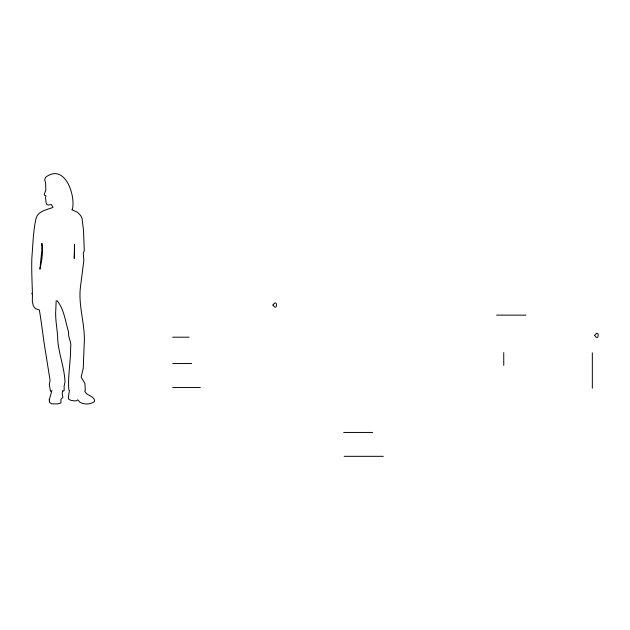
<?xml version="1.0" encoding="UTF-8"?>
<svg xmlns="http://www.w3.org/2000/svg" width="630" height="630" viewBox="0 0 630 630"><rect width="100%" height="100%" fill="white"/><g stroke="black" fill="none" stroke-linecap="round" stroke-linejoin="round"><path stroke-width="0.94" d="M496.598 315.134L525.932 315.134M172.651 337.2L189.071 337.2M172.651 363.534L191.591 363.534M172.651 387.481L200.316 387.481M343.649 432.448L372.716 432.448M344.161 456.325L383.3 456.325M592.334 352.824L592.334 388.198M503.748 352.65L503.748 365.376M49.219 399.853L49.628 402.483L51.707 403.869L57.637 403.869L60.85 403.003L60.992 399.207L62.905 397.396L62.205 393.671L62.677 390.521L63.662 391.135L64.173 390.214L64.142 386.009L65 382.032C64.425 366.321 57.661 351.509 57.613 336.01C57.015 328.466 55.645 321.056 55.637 313.464L56.164 300.841L57.149 300.762C64.291 309.448 65.331 321.647 68.599 332.081C67.82 337.523 71.914 342.484 70.631 347.76C70.71 361.888 67.741 375.827 68.812 389.789L69.395 390.584L68.347 397.837L68.82 399.325L70.977 400.357L74.45 400.893L76.45 400.83L77.868 399.829L79.923 402.294C84.349 404.759 90.24 404.586 94.445 401.704C95.35 395.703 86.192 396.081 84.688 390.915L85.302 390.482L84.885 383.284L81.16 377.212L83.247 368.243L84.168 344.83C85.759 325.316 77.892 306.015 80.506 286.721L83.837 260.442L83.302 253.032L84.263 250.85L83.546 230.927L82.058 218.437L80.734 215.618L77.6 212.326L71.788 209.68L72.379 209.373C75.868 195.363 64.748 162.65 45.541 177.345L44.714 179.731L45.596 183.039L45.825 190.158L44.155 194.536L44.596 195.324L45.88 195.717L45.517 197.647L46.092 202.789L46.659 204.222L47.943 205.018L51.503 204.585L52.959 207.459C46.47 209.861 37.036 211.231 35.768 219.586C33.122 232.226 32.925 245.086 31.846 257.827C31.453 269.435 32.059 281.295 32.413 292.863L31.823 293.163L32.02 294.115L32.445 293.926L32.335 301.479L33.398 306.086L35.634 308.755L39.328 309.921C41.8 323.993 43.139 338.168 45.581 352.154L50.077 380.41L49.29 384.481L50.487 391.356L51.951 390.568L49.219 399.853M272.955 305.038C277.704 312.456 277.602 297.588 272.955 305.038M594.649 335.388C599.154 342.799 599.602 328.08 594.657 335.341M74.576 249.362L74.238 258.434L74.482 244.164L74.576 249.362M42.021 248.22L39.926 269.168C41.777 260.733 43.415 252.008 41.856 243.385L42.021 248.22"/></g></svg>
